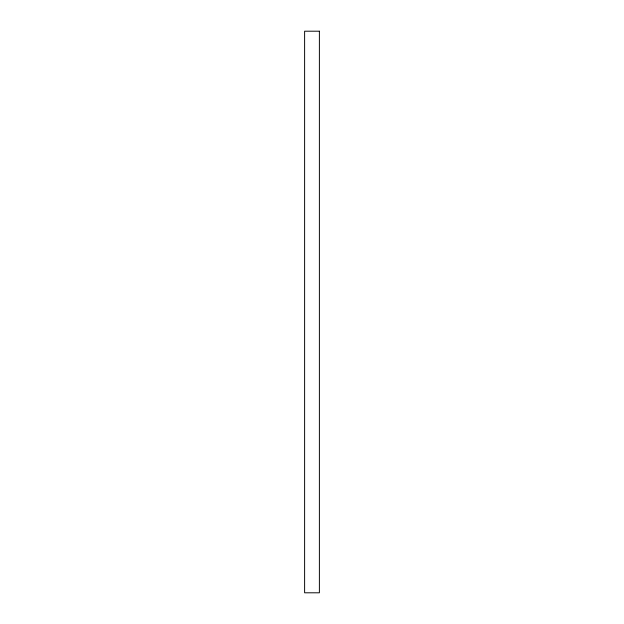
<?xml version="1.0" encoding="UTF-8"?>
<svg xmlns="http://www.w3.org/2000/svg" width="624" height="624" viewBox="0 0 624 624"><rect width="100%" height="100%" fill="white"/><g stroke="black" fill="none" stroke-linecap="round" stroke-linejoin="round"><path stroke-width="0.94" d="M319.387 31.2L304.613 31.2L304.613 592.8L319.387 592.8L319.387 31.2"/></g></svg>
